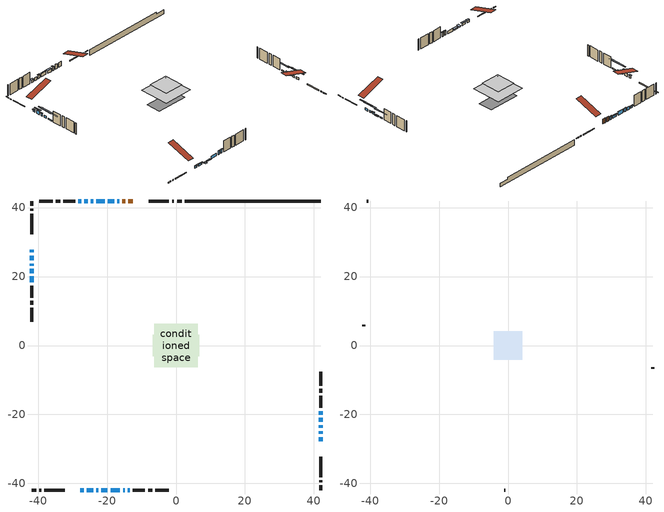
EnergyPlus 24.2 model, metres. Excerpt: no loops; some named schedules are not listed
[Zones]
conditioned space
 floor outside (Floor1 construction): -2.45,-2.45 -2.45,2.45 2.45,2.45 2.45,-2.45 z0.56
 floor outside (Floor2 construction): -1.01,-1.01 -1.01,1.01 1.01,1.01 1.01,-1.01 z0.56
 floor adiabatic (AdiabaticFloorConstruction): -6.3,-6.3 -6.3,6.3 6.3,6.3 6.3,-6.3 z3
 floor foundation (Slab1 construction): -6.76,-3.07 -6.76,3.07 6.76,3.07 6.76,-3.07 z-1.8
 wall outside (RimJoist1 construction): 1.64,41.89 0.32,41.89 / -41.89,-41.89 -40.57,-41.89 / -41.89,41.89 -41.89,40.57 / 41.89,-41.89 41.89,-40.57 z0.56:0.86
 wall outside (RimJoist2 construction): -0.61,41.89 -1.12,41.89 / -39.64,-41.89 -39.13,-41.89 / -41.89,39.64 -41.89,39.13 / 41.89,-39.64 41.89,-39.13 z0.56:0.86
 wall outside (RimJoist3 construction): -2.05,41.89 -7.97,41.89 / -38.2,-41.89 -32.28,-41.89 / -41.89,38.2 -41.89,32.28 / 41.89,-38.2 41.89,-32.28 z0.56:0.86
 wall outside (AdiabaticWallConstruction 1): -12.52,41.89 -13.85,41.89 / -14.77,41.89 -15.6,41.89 z0.56:2.59
 wall outside (AdiabaticWallConstruction): -16.52,41.89 -17.01,41.89 z0.56:2.16; -41.89,27.73 -41.89,26.99 z0.56:1.55; -41.89,26.06 -41.89,24.67 z0.56:1.94; 41.89,-27.73 41.89,-26.53 / -27.73,-41.89 -26.76,-41.89 / -25.83,-41.89 -24.05,-41.89 z0.56:1.45; 41.89,-25.6 41.89,-24.84 z0.56:1.32; -17.93,41.89 -19.74,41.89 / -41.89,23.75 -41.89,23.16 z0.56:1.76; -23.13,-41.89 -22.59,-41.89 z0.56:0.74; 41.89,-23.91 41.89,-23.09 z0.56:1.58; 41.89,-22.17 41.89,-20.97 z0.56:0.89; -21.66,-41.89 -19.88,-41.89 / -41.89,20.08 -41.89,18.3 z0.56:0.94; -41.89,22.23 -41.89,21.01 z0.56:1.4; 41.89,-20.05 41.89,-19.03 z0.56:1.07; -20.67,41.89 -23.06,41.89 / -23.98,41.89 -24.72,41.89 z0.56:2.06; -25.65,41.89 -26.56,41.89 / -18.96,-41.89 -16.29,-41.89 z0.56:1.78; -27.49,41.89 -28.3,41.89 z0.56:1.63; -15.36,-41.89 -14.85,-41.89 / -13.92,-41.89 -13.41,-41.89 z0.56:2.37
 wall outside (Wall1 construction): -29.23,41.89 -32.69,41.89 / -12.48,-41.89 -9.02,-41.89 / -41.89,17.38 -41.89,13.91 / 41.89,-18.1 41.89,-14.63 z0.56:5.44
 wall outside (Wall2 construction): -33.62,41.89 -34.8,41.89 / -8.09,-41.89 -6.91,-41.89 / -41.89,12.98 -41.89,11.81 / 41.89,-13.71 41.89,-12.53 z0.56:5.44
 wall outside (Wall3 construction): -35.73,41.89 -39.66,41.89 / -5.98,-41.89 -2.05,-41.89 / -41.89,10.88 -41.89,6.95 / 41.89,-11.6 41.89,-7.67 z0.56:5.44
 wall foundation (FoundationWall1 construction): 2.57,41.89,-1.8 2.57,41.89,0.56 37.96,41.89,0.56 37.96,41.89,-0.18 41.89,41.89,-0.18 41.89,41.89,-1.8
 window (WindowConstruction 17): -16.52,41.89 -17.01,41.89 z0.56:2.16
 window (WindowConstruction 7): -41.89,27.72 -41.89,26.99 z0.56:1.55
 window (WindowConstruction 8): -41.89,26.06 -41.89,24.67 z0.56:1.94
 window (WindowConstruction 9): 41.89,-27.72 41.89,-26.53 z0.56:1.45
 window (WindowConstruction 10): 41.89,-25.6 41.89,-24.84 z0.56:1.32
 window (WindowConstruction 11): -17.93,41.89 -19.74,41.89 z0.56:1.75
 window (WindowConstruction 12): -27.72,-41.89 -26.76,-41.89 z0.56:1.45
 window (WindowConstruction 13): -25.83,-41.89 -24.05,-41.89 z0.56:1.45
 window (WindowConstruction 14): -41.89,23.74 -41.89,23.16 z0.56:1.75
 window (WindowConstruction 18): -23.12,-41.89 -22.59,-41.89 z0.56:0.74
 window (WindowConstruction 15): 41.89,-23.91 41.89,-23.1 z0.56:1.57
 window (WindowConstruction 16): 41.89,-22.17 41.89,-20.97 z0.56:0.89
 window (WindowConstruction 19): -21.66,-41.89 -19.89,-41.89 z0.56:0.94
 window (WindowConstruction 20): -41.89,22.23 -41.89,21.01 z0.56:1.4
 window (WindowConstruction 21): -41.89,20.08 -41.89,18.3 z0.56:0.94
 window (WindowConstruction 22): 41.89,-20.04 41.89,-19.03 z0.56:1.07
 window (WindowConstruction): -20.67,41.89 -23.05,41.89 z0.56:2.06
 window (WindowConstruction 1): -23.98,41.89 -24.72,41.89 z0.56:2.06
 window (WindowConstruction 2): -25.65,41.89 -26.56,41.89 z0.56:1.78
 window (WindowConstruction 3): -27.49,41.89 -28.3,41.89 z0.56:1.63
 window (WindowConstruction 4): -18.96,-41.89 -16.29,-41.89 z0.56:1.78
 window (WindowConstruction 5): -15.36,-41.89 -14.85,-41.89 z0.56:2.36
 window (WindowConstruction 6): -13.92,-41.89 -13.41,-41.89 z0.56:2.36
 door (Door): -12.52,41.89 -13.84,41.89 z0.56:2.59
 door (Door 1): -14.77,41.89 -15.6,41.89 z0.56:2.59
 ceiling adiabatic (AdiabaticFloorConstruction): 6.3,-6.3 6.3,6.3 -6.3,6.3 -6.3,-6.3 z3
attic - vented
 floor to conditioned space (Floor3 construction Reversed): -4.12,-4.12 -4.12,4.12 4.12,4.12 4.12,-4.12 z5.44
 floor to conditioned space (Floor4 construction Reversed): -3.3,-3.3 -3.3,3.3 3.3,3.3 3.3,-3.3 z5.44
 wall outside (Wall4 construction): -40.59,41.89 -40.96,41.89 / -1.12,-41.89 -0.75,-41.89 / -41.89,6.02 -41.89,5.64 / 41.89,-6.74 41.89,-6.36 z0.56:5.44
 roof outside (Roof1 construction): -11.6,41.89,5.44 -11.6,31.64,8.85 -8.89,31.64,8.85 -8.89,41.89,5.44; -28.65,-41.89,5.44 -28.65,-31.64,8.85 -31.35,-31.64,8.85 -31.35,-41.89,5.44; -41.89,28.65,5.44 -31.64,28.65,8.85 -31.64,31.35,8.85 -41.89,31.35,5.44; 41.89,-28.65,5.44 31.64,-28.65,8.85 31.64,-31.35,8.85 41.89,-31.35,5.44
shading: -17.1,41.89 -16.43,41.89 -16.43,42.5 -17.1,42.5 z2.25; -41.89,26.81 -41.89,27.9 -42.39,27.9 -42.39,26.81 z1.73; -41.89,23.76 -41.89,26.97 -42.31,26.97 -42.31,23.76 z2.86; 41.89,-23.89 41.89,-30.36 42.31,-30.36 42.31,-23.89 z4.09; 41.89,-22.2 41.89,-28.24 42.31,-28.24 42.31,-22.2 z3.96; -19.92,41.89 -17.75,41.89 -17.75,42.5 -19.92,42.5 z1.93; -26.58,-41.89 -27.9,-41.89 -27.9,-42.5 -26.58,-42.5 z1.63; -23.87,-41.89 -26.01,-41.89 -26.01,-42.5 -23.87,-42.5 z1.63; -41.89,22.98 -41.89,23.92 -42.5,23.92 -42.5,22.98 z1.93; -22.41,-41.89 -23.3,-41.89 -23.3,-43.11 -22.41,-43.11 z0.92; 41.89,-22.92 41.89,-24.09 42.5,-24.09 42.5,-22.92 z1.75; 41.89,-20.79 41.89,-22.35 42.5,-22.35 42.5,-20.79 z1.07; -19.79,-41.89 -21.75,-41.89 -21.75,-42.5 -19.79,-42.5 z1.03; -41.89,18.27 -41.89,24.97 -42.31,24.97 -42.31,18.27 z4.14; -41.89,14.95 -41.89,23.43 -42.31,23.43 -42.31,14.95 z4.29; 41.89,-16.41 41.89,-22.67 42.31,-22.67 42.31,-16.41 z3.69; -23.15,41.89 -20.58,41.89 -20.58,42.19 -23.15,42.19 z2.15; -24.81,41.89 -23.89,41.89 -23.89,42.31 -24.81,42.31 z2.15; -28.39,41.89 -27.4,41.89 -27.4,42.5 -28.39,42.5 z1.72; -14.76,-41.89 -15.45,-41.89 -15.45,-42.31 -14.76,-42.31 z2.46; -13.32,-41.89 -14.01,-41.89 -14.01,-42.31 -13.32,-42.31 z2.46
[Building]
Building 1: Terrain=Suburbs
[Site:Location]
Calgary Intl AP_AB: Latitude {deg}=51.11; Longitude {deg}=-114.02; Time Zone {hr}=-7; Elevation {m}=1084; Keep Site Location Information=Yes
[Site:GroundTemperature:Shallow]
0.326196, -1.55603, -1.70677, -0.813554, 2.7722, 6.34125, 9.43543, 11.3955, 11.562, 9.96783, 6.95256, 3.49299
[Site:WaterMainsTemperature]
Calculation Method=Schedule; Temperature Schedule=mains temperature schedule
[Material] Roughness=Rough; Thermal Absorptance=0.9
Name | Thickness {m} | Conductivity {W/m-K} | Density {kg/m3} | Specific Heat {J/kg-K} | Solar Absorptance | Visible Absorptance
asphalt or fiberglass shingles | 0.00635 | 0.162714 | 1121.4 | 1465.45 | 0.4 | 0.4
ceiling loosefill ins | 0.254 | 0.0480833 | 16.02 | 1046.75 | 0.7 | 0.7
ceiling loosefill ins 1 | 0.169333 | 0.0480833 | 16.02 | 1046.75 | 0.7 | 0.7
ceiling stud and cavity | 0.1397 | 0.161582 | 65.682 | 1177.47 | 0.7 | 0.7
ceiling stud and cavity 1 | 0.1397 | 0.140918 | 65.682 | 1177.47 | 0.7 | 0.7
concrete 4.0 in. | 0.1016 | 1.803125 | 2242.8 | 837.4 | 0.7 | 0.7
concrete 8.0 in. | 0.2032 | 1.803125 | 2242.8 | 837.4 | 0.7 | 0.7
door material | 0.04445 | 0.053851 | 512.64 | 1214.23 | 0.7 | 0.7
exterior vertical ins | 0.0477883 | 0.029427 | 32.04 | 1214.23 | 0.7 | 0.7
floor covering | 0.0127 | 0.0433444 | 54.468 | 1339.84 | 0.6 | 0.6
floor rigid ins | 0.103632 | 0.029427 | 32.04 | 1214.23 | 0.7 | 0.7
floor rigid ins 1; wall rigid ins 1 | 0.512978 | 0.029427 | 32.04 | 1214.23 | 0.7 | 0.7
floor stud and cavity | 0.1397 | 0.14824 | 92.3553 | 1139.71 | 0.7 | 0.7
floor stud and cavity 1 | 0.1397 | 0.160864 | 92.3553 | 1139.71 | 0.7 | 0.7
floor stud and cavity 2 | 0.1397 | 1.75129 | 37.0049 | 1207.88 | 0.7 | 0.7
furniture material conditioned space 1 | 0.1524 | 0.115458 | 640.8 | 1214.23 | 0.6 | 0.6
gypsum board | 0.0127 | 0.160291 | 801 | 837.4 | 0.6 | 0.6
gypsum board 1 | 0.0127 | 0.160291 | 801 | 837.4 | 0.7 | 0.7
osb sheathing 0.5 in. | 0.0127 | 0.115458 | 512.64 | 1214.23 | 0.7 | 0.7
osb sheathing 0.75 in. | 0.01905 | 0.115458 | 512.64 | 1214.23 | 0.7 | 0.7
osb sheathing 2.0 in. | 0.0508 | 0.115458 | 512.64 | 1214.23 | 0.7 | 0.7
rim joist rigid ins; wall rigid ins | 0.051816 | 0.029427 | 32.04 | 1214.23 | 0.7 | 0.7
rim joist stud and cavity | 0.0508 | 0.0477981 | 125.044 | 1163.47 | 0.6 | 0.6
rim joist stud and cavity 1 | 0.0508 | 0.0575183 | 125.044 | 1163.47 | 0.6 | 0.6
rim joist stud and cavity 2 | 0.0508 | 0.0468664 | 125.044 | 1163.47 | 0.6 | 0.6
wall stud and cavity | 0.1397 | 0.206614 | 139.0536 | 1170.24 | 0.7 | 0.7
wall stud and cavity 1 | 0.1397 | 0.374252 | 139.0536 | 1170.24 | 0.7 | 0.7
wall stud and cavity 2 | 0.1397 | 0.199848 | 139.0536 | 1170.24 | 0.7 | 0.7
wall stud and cavity 3 | 0.0889 | 6.1454 | 50.32683 | 1063.81 | 0.6 | 0.6
wall stud and cavity 4 | 0.0889 | 0.380278 | 52.3479 | 1209.89 | 0.7 | 0.7
wall stud and cavity 5 | 0.0889 | 0.391764 | 83.0341 | 1211.67 | 0.7 | 0.7
wood siding | 0.0254 | 0.102417 | 544.68 | 1172.36 | 0.4 | 0.4
wood siding 1 | 0.00254 | 0.102417 | 544.68 | 1172.36 | 0.4 | 0.4
wood siding 2; wood siding 3; wood siding 4 | 0.0254 | 0.102417 | 544.68 | 1172.36 | 0.7 | 0.7
[WindowMaterial:SimpleGlazingSystem]
Name | U-Factor {W/m2-K} | Solar Heat Gain Coefficient
WindowMaterial | 1.29402 | 0.5
WindowMaterial 1 | 1.32979 | 0.49
WindowMaterial 10 | 1.552933 | 0.39
WindowMaterial 11 | 1.35023 | 0.48
WindowMaterial 12 | 1.45527 | 0.44
WindowMaterial 13 | 1.49445 | 0.42
WindowMaterial 14 | 1.54953 | 0.4
WindowMaterial 15 | 2.48185 | 0.27
WindowMaterial 16 | 1.53987 | 0.41
WindowMaterial 17 | 1.831155 | 0.51
WindowMaterial 18 | 2.64481 | 0.36
WindowMaterial 19 | 5.50369 | 0.61
WindowMaterial 2 | 1.46265 | 0.43
WindowMaterial 20 | 2.77768 | 0.53
WindowMaterial 21 | 5.4435 | 0.61
WindowMaterial 3 | 1.481958 | 0.42
WindowMaterial 4 | 1.22077 | 0.53
WindowMaterial 5 | 1.558611 | 0.4
WindowMaterial 6 | 1.39225 | 0.47
WindowMaterial 7 | 1.365559 | 0.48
WindowMaterial 8 | 1.26108 | 0.52
WindowMaterial 9 | 1.44846 | 0.44
[Construction]
AdiabaticFloorConstruction: floor stud and cavity 2, floor rigid ins 1, osb sheathing 0.75 in., floor covering
AdiabaticWallConstruction: wood siding 3, wall rigid ins 1, wall stud and cavity 4, gypsum board
AdiabaticWallConstruction 1: wood siding 4, wall rigid ins 1, wall stud and cavity 4, gypsum board
Door; Door 1: door material
Floor1 construction: floor stud and cavity, floor rigid ins, osb sheathing 0.75 in., floor covering
Floor2 construction: floor stud and cavity 1, floor rigid ins, osb sheathing 0.75 in., floor covering
Floor3 construction Reversed: gypsum board, ceiling stud and cavity, ceiling loosefill ins
Floor4 construction Reversed: gypsum board, ceiling stud and cavity 1, ceiling loosefill ins 1
FoundationWall1 construction: concrete 8.0 in., gypsum board 1
furniture construction conditioned space 1: furniture material conditioned space 1
PartitionWallConstruction: gypsum board, wall stud and cavity 5, gypsum board
RimJoist1 construction: wood siding 2, rim joist rigid ins, osb sheathing 2.0 in., rim joist stud and cavity
RimJoist2 construction: wood siding 2, rim joist rigid ins, osb sheathing 2.0 in., rim joist stud and cavity 1
RimJoist3 construction: wood siding 2, rim joist rigid ins, osb sheathing 2.0 in., rim joist stud and cavity 2
Roof1 construction: asphalt or fiberglass shingles
Slab1 construction: concrete 4.0 in.
Wall1 construction: wood siding, wall rigid ins, osb sheathing 0.5 in., wall stud and cavity, gypsum board
Wall2 construction: wood siding, wall rigid ins, osb sheathing 0.5 in., wall stud and cavity 1, gypsum board
Wall3 construction: wood siding, wall rigid ins, osb sheathing 0.5 in., wall stud and cavity 2, gypsum board
Wall4 construction: wood siding 1, wall stud and cavity 3
WindowConstruction: WindowMaterial
WindowConstruction 1: WindowMaterial 1
WindowConstruction 10: WindowMaterial 10
WindowConstruction 11: WindowMaterial 11
WindowConstruction 12: WindowMaterial 12
WindowConstruction 13: WindowMaterial 13
WindowConstruction 14: WindowMaterial 14
WindowConstruction 15: WindowMaterial 15
WindowConstruction 16: WindowMaterial 16
WindowConstruction 17: WindowMaterial 17
WindowConstruction 18: WindowMaterial 18
WindowConstruction 19; WindowConstruction 21: WindowMaterial 19
WindowConstruction 2: WindowMaterial 2
WindowConstruction 20: WindowMaterial 20
WindowConstruction 22: WindowMaterial 21
WindowConstruction 3: WindowMaterial 3
WindowConstruction 4: WindowMaterial 4
WindowConstruction 5: WindowMaterial 5
WindowConstruction 6: WindowMaterial 6
WindowConstruction 7: WindowMaterial 7
WindowConstruction 8: WindowMaterial 8
WindowConstruction 9: WindowMaterial 9
[Zone] Multiplier=1; Part of Total Floor Area=Yes
Name | Volume {m3}
attic - vented | 61.9192
conditioned space | 629.4
[Space]
Name | Zone | Volume {m3}
attic - vented 1 | attic - vented | 61.9192
conditioned space 1 | conditioned space | 629.4
[ZoneInfiltration:EffectiveLeakageArea]
infil attic - vented 1: Zone or Space=attic - vented 1; Schedule=Always On Discrete; Effective Air Leakage Area {cm2}=3817.37; Stack Coefficient=0.000576715; Wind Coefficient=1.62256e-05
[ZoneMixing]
whole house fan mix: Zone or Space=attic - vented; Schedule=Always On Continuous; Design Flow Rate Calculation Method=Flow/Zone; Design Flow Rate {m3/s}=0; Source Zone or Space=conditioned space
[SurfaceProperty:ExposedFoundationPerimeter]
Slab1: Exposed Perimeter Calculation Method=TotalExposedPerimeter; Total Exposed Perimeter {m}=39.32
[InternalMass] Zone or ZoneList=conditioned space; Space or SpaceList=conditioned space 1
Name | Construction | Surface Area {m2}
furniture mass conditioned space 1 | furniture construction conditioned space 1 | 108.044
partition wall mass | PartitionWallConstruction | 270.11
[Lights]
interior lighting: Zone or ZoneList or Space or SpaceList=conditioned space 1; Schedule=interior lighting schedule; Design Level Calculation Method=LightingLevel; Lighting Level {W}=343.2; Return Air Fraction=0; Fraction Radiant=0.6; Fraction Visible=0.2; Fraction Replaceable=1
[People]
occupants: Zone or ZoneList or Space or SpaceList=conditioned space 1; Number of People Schedule=occupants schedule; Number of People Calculation Method=People; Number of People=3; Fraction Radiant=0.314171; Sensible Heat Fraction=0.56303; Activity Level Schedule=occupants activity schedule; Carbon Dioxide Generation Rate {m3/s-W}=0; Enable ASHRAE 55 Comfort Warnings=No; Mean Radiant Temperature Calculation Type=EnclosureAveraged
[ElectricEquipment] Zone or ZoneList or Space or SpaceList=conditioned space 1; Design Level Calculation Method=EquipmentLevel
Name | Schedule | Design Level {W} | Fraction Latent | Fraction Radiant | Fraction Lost
clothes dryer | clothes dryer schedule | 140.772 | 0.015 | 0.081 | 0.85
clothes washer | clothes washer schedule | 32.1985 | 0.03 | 0.162 | 0.7
cooking range | cooking range schedule | 215.147 | 0.08 | 0.432 | 0.2
dishwasher | dishwasher schedule | 66.8632 | 0.3 | 0.18 | 0.4
fridge | fridge schedule | 72.9452 | 0 | 0.6 | 0
mech vent bath fan 0 | mech vent bath fan 0 schedule | 50.2 | 0 | 0 | 1
mech vent bath fan 1 | mech vent bath fan 1 schedule | 50.2 | 0 | 0 | 1
mech vent house fan | mech vent house fan schedule | 0 | 0 | 0 | 1
mech vent house fan cfis | mech vent house fan cfis schedule | 0 | 0 | 0 | 0
mech vent range fan 0 | mech vent range fan 0 schedule | 57 | 0 | 0 | 1
misc plug loads | misc plug loads schedule | 494.7 | 0.045 | 0.513 | 0.1
whole house fan | Always On Discrete | 0 | 0 | 0 | 1
[OtherEquipment] Zone or ZoneList or Space or SpaceList=conditioned space 1; Design Level Calculation Method=EquipmentLevel
Name | Fuel Type | Schedule | Design Level {W} | Fraction Latent | Fraction Radiant | Fraction Lost
clothes dryer 1 | Electricity | clothes dryer schedule | 0 | 0.015 | 0.081 | 0.85
cooking range 1 | Electricity | cooking range schedule | 0 | 0.08 | 0.432 | 0.2
general water use latent | None | general water use schedule | 62.594 | 1 | 0 | 0
general water use sensible | None | general water use schedule | -61.6891 | 0 | 0.6 | 0
mech vent house fan latent load | None | Always On Discrete | 0 | 1 | 0 | 0
mech vent house fan sensible load | None | Always On Discrete | 0 | 0 | 0 | 0
water heater energy adjustment1 | NaturalGas | Always On Discrete | 0.01 | 0 | 0 | 1
[ZoneInfiltration:DesignFlowRate] Zone or ZoneList or Space or SpaceList=conditioned space 1; Schedule=Always On Discrete; Design Flow Rate Calculation Method=Flow/Zone; Design Flow Rate {m3/s}=0
infil flow; natural vent flow; whole house fan flow
[Foundation:Kiva]
Foundation Kiva 1: Initial Indoor Air Temperature {C}=18; Wall Height Above Grade {m}=0.560009; Wall Depth Below Slab {m}=0.2032; Custom Block Material Name 1=exterior vertical ins; Custom Block Depth 1 {m}=2.36001; Custom Block X Position 1 {m}=0.2159; Custom Block Z Position 1 {m}=0
[Foundation:Kiva:Settings]
Soil Conductivity {W/m-K}=0.849921; Soil Density {kg/m3}=1842.3; Soil Specific Heat {J/kg-K}=418.7; Ground Solar Absorptivity=0.9; Ground Thermal Absorptivity=0.9; Ground Surface Roughness {m}=0.03; Far-Field Width {m}=40; Deep-Ground Boundary Condition=ZeroFlux; Deep-Ground Depth {m}=40; Minimum Cell Dimension {m}=0.2; Maximum Cell Growth Coefficient=3; Simulation Timestep=Timestep
[Exterior:Lights]
exterior lighting: Schedule=exterior lighting schedule; Design Level {W}=75.6
[Schedule:Constant]
Name | Hourly Value
Always On Continuous; mech vent house fan schedule; mech vent house fan cfis schedule; Always On Discrete | 1
occupants activity schedule | 117.228
fridge schedule | 0
[Schedule:Week:Daily]
interior lighting schedule Week Rule - Jan1-Jan27: interior lighting schedule day, interior lighting schedule day, interior lighting schedule day, interior lighting schedule day, interior lighting schedule day, interior lighting schedule day, interior lighting schedule day, interior lighting schedule default day, interior lighting schedule default day, interior lighting schedule default day, interior lighting schedule default day, interior lighting schedule default day
interior lighting schedule Week Rule - Jan28-Feb3: interior lighting schedule day, interior lighting schedule day, interior lighting schedule day, interior lighting schedule day, interior lighting schedule day 1, interior lighting schedule day 1, interior lighting schedule day 1, interior lighting schedule default day, interior lighting schedule default day, interior lighting schedule default day, interior lighting schedule default day, interior lighting schedule default day
interior lighting schedule Week Rule - Feb4-Feb24: interior lighting schedule day 1, interior lighting schedule day 1, interior lighting schedule day 1, interior lighting schedule day 1, interior lighting schedule day 1, interior lighting schedule day 1, interior lighting schedule day 1, interior lighting schedule default day, interior lighting schedule default day, interior lighting schedule default day, interior lighting schedule default day, interior lighting schedule default day
interior lighting schedule Week Rule - Feb25-Mar3: interior lighting schedule day 1, interior lighting schedule day 1, interior lighting schedule day 1, interior lighting schedule day 1, interior lighting schedule day 2, interior lighting schedule day 2, interior lighting schedule day 2, interior lighting schedule default day, interior lighting schedule default day, interior lighting schedule default day, interior lighting schedule default day, interior lighting schedule default day
interior lighting schedule Week Rule - Mar4-Mar31: interior lighting schedule day 2, interior lighting schedule day 2, interior lighting schedule day 2, interior lighting schedule day 2, interior lighting schedule day 2, interior lighting schedule day 2, interior lighting schedule day 2, interior lighting schedule default day, interior lighting schedule default day, interior lighting schedule default day, interior lighting schedule default day, interior lighting schedule default day
interior lighting schedule Week Rule - Apr1-Apr28: interior lighting schedule day 3, interior lighting schedule day 3, interior lighting schedule day 3, interior lighting schedule day 3, interior lighting schedule day 3, interior lighting schedule day 3, interior lighting schedule day 3, interior lighting schedule default day, interior lighting schedule default day, interior lighting schedule default day, interior lighting schedule default day, interior lighting schedule default day
interior lighting schedule Week Rule - Apr29-May5: interior lighting schedule day 3, interior lighting schedule day 3, interior lighting schedule day 4, interior lighting schedule day 4, interior lighting schedule day 4, interior lighting schedule day 4, interior lighting schedule day 4, interior lighting schedule default day, interior lighting schedule default day, interior lighting schedule default day, interior lighting schedule default day, interior lighting schedule default day
interior lighting schedule Week Rule - May6-May26: interior lighting schedule day 4, interior lighting schedule day 4, interior lighting schedule day 4, interior lighting schedule day 4, interior lighting schedule day 4, interior lighting schedule day 4, interior lighting schedule day 4, interior lighting schedule default day, interior lighting schedule default day, interior lighting schedule default day, interior lighting schedule default day, interior lighting schedule default day
interior lighting schedule Week Rule - May27-Jun2: interior lighting schedule day 4, interior lighting schedule day 4, interior lighting schedule day 4, interior lighting schedule day 4, interior lighting schedule day 4, interior lighting schedule day 5, interior lighting schedule day 5, interior lighting schedule default day, interior lighting schedule default day, interior lighting schedule default day, interior lighting schedule default day, interior lighting schedule default day
interior lighting schedule Week Rule - Jun3-Jun30: interior lighting schedule day 5, interior lighting schedule day 5, interior lighting schedule day 5, interior lighting schedule day 5, interior lighting schedule day 5, interior lighting schedule day 5, interior lighting schedule day 5, interior lighting schedule default day, interior lighting schedule default day, interior lighting schedule default day, interior lighting schedule default day, interior lighting schedule default day
interior lighting schedule Week Rule - Jul1-Jul28: interior lighting schedule day 6, interior lighting schedule day 6, interior lighting schedule day 6, interior lighting schedule day 6, interior lighting schedule day 6, interior lighting schedule day 6, interior lighting schedule day 6, interior lighting schedule default day, interior lighting schedule default day, interior lighting schedule default day, interior lighting schedule default day, interior lighting schedule default day
interior lighting schedule Week Rule - Jul29-Aug4: interior lighting schedule day 6, interior lighting schedule day 6, interior lighting schedule day 6, interior lighting schedule day 7, interior lighting schedule day 7, interior lighting schedule day 7, interior lighting schedule day 7, interior lighting schedule default day, interior lighting schedule default day, interior lighting schedule default day, interior lighting schedule default day, interior lighting schedule default day
interior lighting schedule Week Rule - Aug5-Aug25: interior lighting schedule day 7, interior lighting schedule day 7, interior lighting schedule day 7, interior lighting schedule day 7, interior lighting schedule day 7, interior lighting schedule day 7, interior lighting schedule day 7, interior lighting schedule default day, interior lighting schedule default day, interior lighting schedule default day, interior lighting schedule default day, interior lighting schedule default day
interior lighting schedule Week Rule - Aug26-Sep1: interior lighting schedule day 7, interior lighting schedule day 7, interior lighting schedule day 7, interior lighting schedule day 7, interior lighting schedule day 7, interior lighting schedule day 7, interior lighting schedule day 8, interior lighting schedule default day, interior lighting schedule default day, interior lighting schedule default day, interior lighting schedule default day, interior lighting schedule default day
interior lighting schedule Week Rule - Sep2-Sep29: interior lighting schedule day 8, interior lighting schedule day 8, interior lighting schedule day 8, interior lighting schedule day 8, interior lighting schedule day 8, interior lighting schedule day 8, interior lighting schedule day 8, interior lighting schedule default day, interior lighting schedule default day, interior lighting schedule default day, interior lighting schedule default day, interior lighting schedule default day
interior lighting schedule Week Rule - Sep30-Oct6: interior lighting schedule day 8, interior lighting schedule day 9, interior lighting schedule day 9, interior lighting schedule day 9, interior lighting schedule day 9, interior lighting schedule day 9, interior lighting schedule day 9, interior lighting schedule default day, interior lighting schedule default day, interior lighting schedule default day, interior lighting schedule default day, interior lighting schedule default day
interior lighting schedule Week Rule - Oct7-Oct27: interior lighting schedule day 9, interior lighting schedule day 9, interior lighting schedule day 9, interior lighting schedule day 9, interior lighting schedule day 9, interior lighting schedule day 9, interior lighting schedule day 9, interior lighting schedule default day, interior lighting schedule default day, interior lighting schedule default day, interior lighting schedule default day, interior lighting schedule default day
interior lighting schedule Week Rule - Oct28-Nov3: interior lighting schedule day 9, interior lighting schedule day 9, interior lighting schedule day 9, interior lighting schedule day 9, interior lighting schedule day 10, interior lighting schedule day 10, interior lighting schedule day 10, interior lighting schedule default day, interior lighting schedule default day, interior lighting schedule default day, interior lighting schedule default day, interior lighting schedule default day
interior lighting schedule Week Rule - Nov4-Nov24: interior lighting schedule day 10, interior lighting schedule day 10, interior lighting schedule day 10, interior lighting schedule day 10, interior lighting schedule day 10, interior lighting schedule day 10, interior lighting schedule day 10, interior lighting schedule default day, interior lighting schedule default day, interior lighting schedule default day, interior lighting schedule default day, interior lighting schedule default day
interior lighting schedule Week Rule - Nov25-Dec1: interior lighting schedule day 10, interior lighting schedule day 10, interior lighting schedule day 10, interior lighting schedule day 10, interior lighting schedule day 10, interior lighting schedule day 10, interior lighting schedule day 11, interior lighting schedule default day, interior lighting schedule default day, interior lighting schedule default day, interior lighting schedule default day, interior lighting schedule default day
interior lighting schedule Week Rule - Dec2-Dec31: interior lighting schedule day 11, interior lighting schedule day 11, interior lighting schedule day 11, interior lighting schedule day 11, interior lighting schedule day 11, interior lighting schedule day 11, interior lighting schedule day 11, interior lighting schedule default day, interior lighting schedule default day, interior lighting schedule default day, interior lighting schedule default day, interior lighting schedule default day
occupants schedule Week Rule - Jan1-Dec31: occupants schedule day, occupants schedule day, occupants schedule day, occupants schedule day, occupants schedule day, occupants schedule day, occupants schedule day, occupants schedule default day, occupants schedule default day, occupants schedule default day, occupants schedule default day, occupants schedule default day
clothes dryer schedule Week Rule - Jan1-Dec31: clothes dryer schedule day, clothes dryer schedule day, clothes dryer schedule day, clothes dryer schedule day, clothes dryer schedule day, clothes dryer schedule day, clothes dryer schedule day, clothes dryer schedule default day, clothes dryer schedule default day, clothes dryer schedule default day, clothes dryer schedule default day, clothes dryer schedule default day
clothes washer schedule Week Rule - Jan1-Dec31: clothes washer schedule day, clothes washer schedule day, clothes washer schedule day, clothes washer schedule day, clothes washer schedule day, clothes washer schedule day, clothes washer schedule day, clothes washer schedule default day, clothes washer schedule default day, clothes washer schedule default day, clothes washer schedule default day, clothes washer schedule default day
cooking range schedule Week Rule - Jan1-Dec31: cooking range schedule day, cooking range schedule day, cooking range schedule day, cooking range schedule day, cooking range schedule day, cooking range schedule day, cooking range schedule day, cooking range schedule default day, cooking range schedule default day, cooking range schedule default day, cooking range schedule default day, cooking range schedule default day
dishwasher schedule Week Rule - Jan1-Dec31: dishwasher schedule day, dishwasher schedule day, dishwasher schedule day, dishwasher schedule day, dishwasher schedule day, dishwasher schedule day, dishwasher schedule day, dishwasher schedule default day, dishwasher schedule default day, dishwasher schedule default day, dishwasher schedule default day, dishwasher schedule default day
mech vent bath fan 0 schedule Week Rule - Jan1-Dec31: mech vent bath fan 0 schedule day, mech vent bath fan 0 schedule day, mech vent bath fan 0 schedule day, mech vent bath fan 0 schedule day, mech vent bath fan 0 schedule day, mech vent bath fan 0 schedule day, mech vent bath fan 0 schedule day, mech vent bath fan 0 schedule default day, mech vent bath fan 0 schedule default day, mech vent bath fan 0 schedule default day, mech vent bath fan 0 schedule default day, mech vent bath fan 0 schedule default day
mech vent bath fan 1 schedule Week Rule - Jan1-Dec31: mech vent bath fan 1 schedule day, mech vent bath fan 1 schedule day, mech vent bath fan 1 schedule day, mech vent bath fan 1 schedule day, mech vent bath fan 1 schedule day, mech vent bath fan 1 schedule day, mech vent bath fan 1 schedule day, mech vent bath fan 1 schedule default day, mech vent bath fan 1 schedule default day, mech vent bath fan 1 schedule default day, mech vent bath fan 1 schedule default day, mech vent bath fan 1 schedule default day
mech vent range fan 0 schedule Week Rule - Jan1-Dec31: mech vent range fan 0 schedule day, mech vent range fan 0 schedule day, mech vent range fan 0 schedule day, mech vent range fan 0 schedule day, mech vent range fan 0 schedule day, mech vent range fan 0 schedule day, mech vent range fan 0 schedule day, mech vent range fan 0 schedule default day, mech vent range fan 0 schedule default day, mech vent range fan 0 schedule default day, mech vent range fan 0 schedule default day, mech vent range fan 0 schedule default day
misc plug loads schedule Week Rule - Jan1-Dec31: misc plug loads schedule day, misc plug loads schedule day, misc plug loads schedule day, misc plug loads schedule day, misc plug loads schedule day, misc plug loads schedule day, misc plug loads schedule day, misc plug loads schedule default day, misc plug loads schedule default day, misc plug loads schedule default day, misc plug loads schedule default day, misc plug loads schedule default day
general water use schedule Week Rule - Jan1-Dec31: general water use schedule day, general water use schedule day, general water use schedule day, general water use schedule day, general water use schedule day, general water use schedule day, general water use schedule day, general water use schedule default day, general water use schedule default day, general water use schedule default day, general water use schedule default day, general water use schedule default day
exterior lighting schedule Week Rule - Jan1-Jan27: exterior lighting schedule day, exterior lighting schedule day, exterior lighting schedule day, exterior lighting schedule day, exterior lighting schedule day, exterior lighting schedule day, exterior lighting schedule day, exterior lighting schedule default day, exterior lighting schedule default day, exterior lighting schedule default day, exterior lighting schedule default day, exterior lighting schedule default day
[Schedule:Year]
interior lighting schedule: interior lighting schedule Week Rule - Jan1-Jan27, 1, 1, 1, 27, interior lighting schedule Week Rule - Jan28-Feb3, 1, 28, 2, 3, interior lighting schedule Week Rule - Feb4-Feb24, 2, 4, 2, 24, interior lighting schedule Week Rule - Feb25-Mar3, 2, 25, 3, 3, interior lighting schedule Week Rule - Mar4-Mar31, 3, 4, 3, 31, interior lighting schedule Week Rule - Apr1-Apr28, 4, 1, 4, 28, interior lighting schedule Week Rule - Apr29-May5, 4, 29, 5, 5, interior lighting schedule Week Rule - May6-May26, 5, 6, 5, 26, interior lighting schedule Week Rule - May27-Jun2, 5, 27, 6, 2, interior lighting schedule Week Rule - Jun3-Jun30, 6, 3, 6, 30, interior lighting schedule Week Rule - Jul1-Jul28, 7, 1, 7, 28, interior lighting schedule Week Rule - Jul29-Aug4, 7, 29, 8, 4, interior lighting schedule Week Rule - Aug5-Aug25, 8, 5, 8, 25, interior lighting schedule Week Rule - Aug26-Sep1, 8, 26, 9, 1, interior lighting schedule Week Rule - Sep2-Sep29, 9, 2, 9, 29, interior lighting schedule Week Rule - Sep30-Oct6, 9, 30, 10, 6, interior lighting schedule Week Rule - Oct7-Oct27, 10, 7, 10, 27, interior lighting schedule Week Rule - Oct28-Nov3, 10, 28, 11, 3, interior lighting schedule Week Rule - Nov4-Nov24, 11, 4, 11, 24, interior lighting schedule Week Rule - Nov25-Dec1, 11, 25, 12, 1, interior lighting schedule Week Rule - Dec2-Dec31, 12, 2, 12, 31
occupants schedule: occupants schedule Week Rule - Jan1-Dec31, 1, 1, 12, 31
clothes dryer schedule: clothes dryer schedule Week Rule - Jan1-Dec31, 1, 1, 12, 31
clothes washer schedule: clothes washer schedule Week Rule - Jan1-Dec31, 1, 1, 12, 31
cooking range schedule: cooking range schedule Week Rule - Jan1-Dec31, 1, 1, 12, 31
dishwasher schedule: dishwasher schedule Week Rule - Jan1-Dec31, 1, 1, 12, 31
mech vent bath fan 0 schedule: mech vent bath fan 0 schedule Week Rule - Jan1-Dec31, 1, 1, 12, 31
mech vent bath fan 1 schedule: mech vent bath fan 1 schedule Week Rule - Jan1-Dec31, 1, 1, 12, 31
mech vent range fan 0 schedule: mech vent range fan 0 schedule Week Rule - Jan1-Dec31, 1, 1, 12, 31
misc plug loads schedule: misc plug loads schedule Week Rule - Jan1-Dec31, 1, 1, 12, 31
general water use schedule: general water use schedule Week Rule - Jan1-Dec31, 1, 1, 12, 31
exterior lighting schedule: exterior lighting schedule Week Rule - Jan1-Jan27, 1, 1, 1, 27, exterior lighting schedule Week Rule - Jan28-Feb3, 1, 28, 2, 3, exterior lighting schedule Week Rule - Feb4-Feb24, 2, 4, 2, 24, exterior lighting schedule Week Rule - Feb25-Mar3, 2, 25, 3, 3, exterior lighting schedule Week Rule - Mar4-Mar31, 3, 4, 3, 31, exterior lighting schedule Week Rule - Apr1-Apr28, 4, 1, 4, 28, exterior lighting schedule Week Rule - Apr29-May5, 4, 29, 5, 5, exterior lighting schedule Week Rule - May6-May26, 5, 6, 5, 26, exterior lighting schedule Week Rule - May27-Jun2, 5, 27, 6, 2, exterior lighting schedule Week Rule - Jun3-Jun30, 6, 3, 6, 30, exterior lighting schedule Week Rule - Jul1-Jul28, 7, 1, 7, 28, exterior lighting schedule Week Rule - Jul29-Aug4, 7, 29, 8, 4, exterior lighting schedule Week Rule - Aug5-Aug25, 8, 5, 8, 25, exterior lighting schedule Week Rule - Aug26-Sep1, 8, 26, 9, 1, exterior lighting schedule Week Rule - Sep2-Sep29, 9, 2, 9, 29, exterior lighting schedule Week Rule - Sep30-Oct6, 9, 30, 10, 6, exterior lighting schedule Week Rule - Oct7-Oct27, 10, 7, 10, 27, exterior lighting schedule Week Rule - Oct28-Nov3, 10, 28, 11, 3, exterior lighting schedule Week Rule - Nov4-Nov24, 11, 4, 11, 24, exterior lighting schedule Week Rule - Nov25-Dec1, 11, 25, 12, 1, exterior lighting schedule Week Rule - Dec2-Dec31, 12, 2, 12, 31
[Schedule:Compact]
mains temperature schedule: Through: 01/01, For: AllDays, Until: 24:00, 5.30611, Through: 01/02, For: AllDays, Until: 24:00, 5.24556, Through: 01/03, For: AllDays, Until: 24:00, 5.18611, Through: 01/04, For: AllDays, Until: 24:00, 5.12778, Through: 01/05, For: AllDays, Until: 24:00, 5.07, Through: 01/06, For: AllDays, Until: 24:00, 5.01278, Through: 01/07, For: AllDays, Until: 24:00, 4.95722, Through: 01/08, For: AllDays, Until: 24:00, 4.90222, Through: 01/09, For: AllDays, Until: 24:00, 4.84778, Through: 01/10, For: AllDays, Until: 24:00, 4.795, Through: 01/11, For: AllDays, Until: 24:00, 4.74278, Through: 01/12, For: AllDays, Until: 24:00, 4.69167, Through: 01/13, For: AllDays, Until: 24:00, 4.64111, Through: 01/14, For: AllDays, Until: 24:00, 4.59222, Through: 01/15, For: AllDays, Until: 24:00, 4.54389, Through: 01/16, For: AllDays, Until: 24:00, 4.49722, Through: 01/17, For: AllDays, Until: 24:00, 4.45111, Through: 01/18, For: AllDays, Until: 24:00, 4.40611, Through: 01/19, For: AllDays, Until: 24:00, 4.36222, Through: 01/20, For: AllDays, Until: 24:00, 4.32, Through: 01/21, For: AllDays, Until: 24:00, 4.27833, Through: 01/22, For: AllDays, Until: 24:00, 4.23778, Through: 01/23, For: AllDays, Until: 24:00, 4.19833, Through: 01/24, For: AllDays, Until: 24:00, 4.16056, Through: 01/25, For: AllDays, Until: 24:00, 4.12333, Through: 01/26, For: AllDays, Until: 24:00, 4.08778, Through: 01/27, For: AllDays, Until: 24:00, 4.05278, Through: 01/28, For: AllDays, Until: 24:00, 4.01944, Through: 01/29, For: AllDays, Until: 24:00, 3.98722, Through: 01/30, For: AllDays, Until: 24:00, 3.95611, Through: 01/31, For: AllDays, Until: 24:00, 3.92667, Through: 02/01, For: AllDays, Until: 24:00, 3.89778, Through: 02/02, For: AllDays, Until: 24:00, 3.87056, Through: 02/03, For: AllDays, Until: 24:00, 3.84444, Through: 02/04, For: AllDays, Until: 24:00, 3.82, Through: 02/05, For: AllDays, Until: 24:00, 3.79611, Through: 02/06, For: AllDays, Until: 24:00, 3.77389, Through: 02/07, For: AllDays, Until: 24:00, 3.75333, Through: 02/08, For: AllDays, Until: 24:00, 3.73333, Through: 02/09, For: AllDays, Until: 24:00, 3.715, Through: 02/10, For: AllDays, Until: 24:00, 3.69778, Through: 02/11, For: AllDays, Until: 24:00, 3.68222, Through: 02/12, For: AllDays, Until: 24:00, 3.66778, Through: 02/13, For: AllDays, Until: 24:00, 3.65444, Through: 02/14, For: AllDays, Until: 24:00, 3.64278, Through: 02/15, For: AllDays, Until: 24:00, 3.63222, Through: 02/16, For: AllDays, Until: 24:00, 3.62278, Through: 02/17, For: AllDays, Until: 24:00, 3.615, Through: 02/18, For: AllDays, Until: 24:00, 3.60833, Through: 02/19, For: AllDays, Until: 24:00, 3.60333, Through: 02/20, For: AllDays, Until: 24:00, 3.59944, Through: 02/21, For: AllDays, Until: 24:00, 3.59667, Through: 02/22, For: AllDays, Until: 24:00, 3.59556, Through: 02/23, For: AllDays, Until: 24:00, 3.59556, Through: 02/24, For: AllDays, Until: 24:00, 3.59722, Through: 02/25, For: AllDays, Until: 24:00, 3.6, Through: 02/26, For: AllDays, Until: 24:00, 3.60389, Through: 02/27, For: AllDays, Until: 24:00, 3.60944, Through: 02/28, For: AllDays, Until: 24:00, 3.61611, Through: 03/01, For: AllDays, Until: 24:00, 3.62444, Through: 03/02, For: AllDays, Until: 24:00, 3.63333, Through: 03/03, For: AllDays, Until: 24:00, 3.64444, Through: 03/04, For: AllDays, Until: 24:00, 3.65611, Through: 03/05, For: AllDays, Until: 24:00, 3.67, Through: 03/06, For: AllDays, Until: 24:00, 3.68444, Through: 03/07, For: AllDays, Until: 24:00, 3.70056, Through: 03/08, For: AllDays, Until: 24:00, 3.71778, Through: 03/09, For: AllDays, Until: 24:00, 3.73611, Through: 03/10, For: AllDays, Until: 24:00, 3.75611, Through: 03/11, For: AllDays, Until: 24:00, 3.77722, Through: 03/12, For: AllDays, Until: 24:00, 3.79944, Through: 03/13, For: AllDays, Until: 24:00, 3.82333, Through: 03/14, For: AllDays, Until: 24:00, 3.84833, Through: 03/15, For: AllDays, Until: 24:00, 3.87444, Through: 03/16, For: AllDays, Until: 24:00, 3.90222, Through: 03/17, For: AllDays, Until: 24:00, 3.93056, Through: 03/18, For: AllDays, Until: 24:00, 3.96056, Through: 03/19, For: AllDays, Until: 24:00, 3.99167, Through: 03/20, For: AllDays, Until: 24:00, 4.02444, Through: 03/21, For: AllDays, Until: 24:00, 4.05778, Through: 03/22, For: AllDays, Until: 24:00, 4.09278, Through: 03/23, For: AllDays, Until: 24:00, 4.12833, Through: 03/24, For: AllDays, Until: 24:00, 4.16556, Through: 03/25, For: AllDays, Until: 24:00, 4.20389, Through: 03/26, For: AllDays, Until: 24:00, 4.24333, Through: 03/27, For: AllDays, Until: 24:00, 4.28389, Through: 03/28, For: AllDays, Until: 24:00, 4.32611, Through: 03/29, For: AllDays, Until: 24:00, 4.36889, Through: 03/30, For: AllDays, Until: 24:00, 4.41278, Through: 03/31, For: AllDays, Until: 24:00, 4.45778, Through: 04/01, For: AllDays, Until: 24:00, 4.50389, Through: 04/02, For: AllDays, Until: 24:00, 4.55111, Through: 04/03, For: AllDays, Until: 24:00, 4.59944, Through: 04/04, For: AllDays, Until: 24:00, 4.64833, Through: 04/05, For: AllDays, Until: 24:00, 4.69889, Through: 04/06, For: AllDays, Until: 24:00, 4.75, Through: 04/07, For: AllDays, Until: 24:00, 4.80222, Through: 04/08, For: AllDays, Until: 24:00, 4.85556, Through: 04/09, For: AllDays, Until: 24:00, 4.91, Through: 04/10, For: AllDays, Until: 24:00, 4.965, Through: 04/11, For: AllDays, Until: 24:00, 5.02111, Through: 04/12, For: AllDays, Until: 24:00, 5.07833, Through: 04/13, For: AllDays, Until: 24:00, 5.13611, Through: 04/14, For: AllDays, Until: 24:00, 5.195, Through: 04/15, For: AllDays, Until: 24:00, 5.25444, Through: 04/16, For: AllDays, Until: 24:00, 5.315, Through: 04/17, For: AllDays, Until: 24:00, 5.37611, Through: 04/18, For: AllDays, Until: 24:00, 5.43833, Through: 04/19, For: AllDays, Until: 24:00, 5.50111, Through: 04/20, For: AllDays, Until: 24:00, 5.565, Through: 04/21, For: AllDays, Until: 24:00, 5.62944, Through: 04/22, For: AllDays, Until: 24:00, 5.69444, Through: 04/23, For: AllDays, Until: 24:00, 5.76, Through: 04/24, For: AllDays, Until: 24:00, 5.82667, Through: 04/25, For: AllDays, Until: 24:00, 5.89389, Through: 04/26, For: AllDays, Until: 24:00, 5.96167, Through: 04/27, For: AllDays, Until: 24:00, 6.03056, Through: 04/28, For: AllDays, Until: 24:00, 6.09944, Through: 04/29, For: AllDays, Until: 24:00, 6.16944, Through: 04/30, For: AllDays, Until: 24:00, 6.23944, Through: 05/01, For: AllDays, Until: 24:00, 6.31056, Through: 05/02, For: AllDays, Until: 24:00, 6.38167, Through: 05/03, For: AllDays, Until: 24:00, 6.45333, Through: 05/04, For: AllDays, Until: 24:00, 6.52611, Through: 05/05, For: AllDays, Until: 24:00, 6.59889, Through: 05/06, For: AllDays, Until: 24:00, 6.67167, Through: 05/07, For: AllDays, Until: 24:00, 6.74556, Through: 05/08, For: AllDays, Until: 24:00, 6.81944, Through: 05/09, For: AllDays, Until: 24:00, 6.89389, Through: 05/10, For: AllDays, Until: 24:00, 6.96889, Through: 05/11, For: AllDays, Until: 24:00, 7.04389, Through: 05/12, For: AllDays, Until: 24:00, 7.11944, Through: 05/13, For: AllDays, Until: 24:00, 7.195, Through: 05/14, For: AllDays, Until: 24:00, 7.27111, Through: 05/15, For: AllDays, Until: 24:00, 7.34722, Through: 05/16, For: AllDays, Until: 24:00, 7.42389, Through: 05/17, For: AllDays, Until: 24:00, 7.50056, Through: 05/18, For: AllDays, Until: 24:00, 7.57722, Through: 05/19, For: AllDays, Until: 24:00, 7.65444, Through: 05/20, For: AllDays, Until: 24:00, 7.73167, Through: 05/21, For: AllDays, Until: 24:00, 7.80889, Through: 05/22, For: AllDays, Until: 24:00, 7.88611, Through: 05/23, For: AllDays, Until: 24:00, 7.96333, Through: 05/24, For: AllDays, Until: 24:00, 8.04111, Through: 05/25, For: AllDays, Until: 24:00, 8.11833, Through: 05/26, For: AllDays, Until: 24:00, 8.19611, Through: 05/27, For: AllDays, Until: 24:00, 8.27333, Through: 05/28, For: AllDays, Until: 24:00, 8.35056, Through: 05/29, For: AllDays, Until: 24:00, 8.42778, Through: 05/30, For: AllDays, Until: 24:00, 8.505, Through: 05/31, For: AllDays, Until: 24:00, 8.58222, Through: 06/01, For: AllDays, Until: 24:00, 8.65889, Through: 06/02, For: AllDays, Until: 24:00, 8.73556, Through: 06/03, For: AllDays, Until: 24:00, 8.81222, Through: 06/04, For: AllDays, Until: 24:00, 8.88889, Through: 06/05, For: AllDays, Until: 24:00, 8.965, Through: 06/06, For: AllDays, Until: 24:00, 9.04056, Through: 06/07, For: AllDays, Until: 24:00, 9.11611, Through: 06/08, For: AllDays, Until: 24:00, 9.19167, Through: 06/09, For: AllDays, Until: 24:00, 9.26667, Through: 06/10, For: AllDays, Until: 24:00, 9.34111, Through: 06/11, For: AllDays, Until: 24:00, 9.41556, Through: 06/12, For: AllDays, Until: 24:00, 9.48889, Through: 06/13, For: AllDays, Until: 24:00, 9.56278, Through: 06/14, For: AllDays, Until: 24:00, 9.63556, Through: 06/15, For: AllDays, Until: 24:00, 9.70833, Through: 06/16, For: AllDays, Until: 24:00, 9.78, Through: 06/17, For: AllDays, Until: 24:00, 9.85167, Through: 06/18, For: AllDays, Until: 24:00, 9.92278, Through: 06/19, For: AllDays, Until: 24:00, 9.99333, Through: 06/20, For: AllDays, Until: 24:00, 10.0633, Through: 06/21, For: AllDays, Until: 24:00, 10.1328, Through: 06/22, For: AllDays, Until: 24:00, 10.2011, Through: 06/23, For: AllDays, Until: 24:00, 10.2694, Through: 06/24, For: AllDays, Until: 24:00, 10.3367, Through: 06/25, For: AllDays, Until: 24:00, 10.4039, Through: 06/26, For: AllDays, Until: 24:00, 10.47, Through: 06/27, For: AllDays, Until: 24:00, 10.5356, Through: 06/28, For: AllDays, Until: 24:00, 10.6, Through: 06/29, For: AllDays, Until: 24:00, 10.6639, Through: 06/30, For: AllDays, Until: 24:00, 10.7272, Through: 07/01, For: AllDays, Until: 24:00, 10.7894, Through: 07/02, For: AllDays, Until: 24:00, 10.8511, Through: 07/03, For: AllDays, Until: 24:00, 10.9122, Through: 07/04, For: AllDays, Until: 24:00, 10.9722, Through: 07/05, For: AllDays, Until: 24:00, 11.0311, Through: 07/06, For: AllDays, Until: 24:00, 11.0894, Through: 07/07, For: AllDays, Until: 24:00, 11.1467, Through: 07/08, For: AllDays, Until: 24:00, 11.2033, Through: 07/09, For: AllDays, Until: 24:00, 11.2589, Through: 07/10, For: AllDays, Until: 24:00, 11.3133, Through: 07/11, For: AllDays, Until: 24:00, 11.3672, Through: 07/12, For: AllDays, Until: 24:00, 11.42, Through: 07/13, For: AllDays, Until: 24:00, 11.4717, Through: 07/14, For: AllDays, Until: 24:00, 11.5222, Through: 07/15, For: AllDays, Until: 24:00, 11.5717, Through: 07/16, For: AllDays, Until: 24:00, 11.6206, Through: 07/17, For: AllDays, Until: 24:00, 11.6683, Through: 07/18, For: AllDays, Until: 24:00, 11.715, Through: 07/19, For: AllDays, Until: 24:00, 11.76, Through: 07/20, For: AllDays, Until: 24:00, 11.8044, Through: 07/21, For: AllDays, Until: 24:00, 11.8478, Through: 07/22, For: AllDays, Until: 24:00, 11.89, Through: 07/23, For: AllDays, Until: 24:00, 11.9311, Through: 07/24, For: AllDays, Until: 24:00, 11.9711, Through: 07/25, For: AllDays, Until: 24:00, 12.01, Through: 07/26, For: AllDays, Until: 24:00, 12.0478, Through: 07/27, For: AllDays, Until: 24:00, 12.0839, Through: 07/28, For: AllDays, Until: 24:00, 12.1194, Through: 07/29, For: AllDays, Until: 24:00, 12.1533, Through: 07/30, For: AllDays, Until: 24:00, 12.1861, Through: 07/31, For: AllDays, Until: 24:00, 12.2178, Through: 08/01, For: AllDays, Until: 24:00, 12.2483, Through: 08/02, For: AllDays, Until: 24:00, 12.2778, Through: 08/03, For: AllDays, Until: 24:00, 12.3056, Through: 08/04, For: AllDays, Until: 24:00, 12.3322, Through: 08/05, For: AllDays, Until: 24:00, 12.3578, Through: 08/06, For: AllDays, Until: 24:00, 12.3822, Through: 08/07, For: AllDays, Until: 24:00, 12.405, Through: 08/08, For: AllDays, Until: 24:00, 12.4267, Through: 08/09, For: AllDays, Until: 24:00, 12.4472, Through: 08/10, For: AllDays, Until: 24:00, 12.4661, Through: 08/11, For: AllDays, Until: 24:00, 12.4839, Through: 08/12, For: AllDays, Until: 24:00, 12.5006, Through: 08/13, For: AllDays, Until: 24:00, 12.5156, Through: 08/14, For: AllDays, Until: 24:00, 12.5294, Through: 08/15, For: AllDays, Until: 24:00, 12.5422, Through: 08/16, For: AllDays, Until: 24:00, 12.5533, Through: 08/17, For: AllDays, Until: 24:00, 12.5633, Through: 08/18, For: AllDays, Until: 24:00, 12.5722, Through: 08/19, For: AllDays, Until: 24:00, 12.5794, Through: 08/20, For: AllDays, Until: 24:00, 12.585, Through: 08/21, For: AllDays, Until: 24:00, 12.59, Through: 08/22, For: AllDays, Until: 24:00, 12.5933, Through: 08/23, For: AllDays, Until: 24:00, 12.595, Through: 08/24, For: AllDays, Until: 24:00, 12.5961, Through: 08/25, For: AllDays, Until: 24:00, 12.595, Through: 08/26, For: AllDays, Until: 24:00, 12.5933, Through: 08/27, For: AllDays, Until: 24:00, 12.59, Through: 08/28, For: AllDays, Until: 24:00, 12.585, Through: 08/29, For: AllDays, Until: 24:00, 12.5789, Through: 08/30, For: AllDays, Until: 24:00, 12.5717, Through: 08/31, For: AllDays, Until: 24:00, 12.5633, Through: 09/01, For: AllDays, Until: 24:00, 12.5533, Through: 09/02, For: AllDays, Until: 24:00, 12.5417, Through: 09/03, For: AllDays, Until: 24:00, 12.5289, Through: 09/04, For: AllDays, Until: 24:00, 12.515, Through: 09/05, For: AllDays, Until: 24:00, 12.5, Through: 09/06, For: AllDays, Until: 24:00, 12.4833, Through: 09/07, For: AllDays, Until: 24:00, 12.4656, Through: 09/08, For: AllDays, Until: 24:00, 12.4467, Through: 09/09, For: AllDays, Until: 24:00, 12.4261, Through: 09/10, For: AllDays, Until: 24:00, 12.4044, Through: 09/11, For: AllDays, Until: 24:00, 12.3811, Through: 09/12, For: AllDays, Until: 24:00, 12.3572, Through: 09/13, For: AllDays, Until: 24:00, 12.3317, Through: 09/14, For: AllDays, Until: 24:00, 12.3044, Through: 09/15, For: AllDays, Until: 24:00, 12.2767, Through: 09/16, For: AllDays, Until: 24:00, 12.2472, Through: 09/17, For: AllDays, Until: 24:00, 12.2167, Through: 09/18, For: AllDays, Until: 24:00, 12.185, Through: 09/19, For: AllDays, Until: 24:00, 12.1522, Through: 09/20, For: AllDays, Until: 24:00, 12.1183, Through: 09/21, For: AllDays, Until: 24:00, 12.0828, Through: 09/22, For: AllDays, Until: 24:00, 12.0461, Through: 09/23, For: AllDays, Until: 24:00, 12.0089, Through: 09/24, For: AllDays, Until: 24:00, 11.97, Through: 09/25, For: AllDays, Until: 24:00, 11.93, Through: 09/26, For: AllDays, Until: 24:00, 11.8889, Through: 09/27, For: AllDays, Until: 24:00, 11.8467, Through: 09/28, For: AllDays, Until: 24:00, 11.8033, Through: 09/29, For: AllDays, Until: 24:00, 11.7589, Through: 09/30, For: AllDays, Until: 24:00, 11.7133, Through: 10/01, For: AllDays, Until: 24:00, 11.6667, Through: 10/02, For: AllDays, Until: 24:00, 11.6189, Through: 10/03, For: AllDays, Until: 24:00, 11.5706, Through: 10/04, For: AllDays, Until: 24:00, 11.5206, Through: 10/05, For: AllDays, Until: 24:00, 11.47, Through: 10/06, For: AllDays, Until: 24:00, 11.4183, Through: 10/07, For: AllDays, Until: 24:00, 11.3656, Through: 10/08, For: AllDays, Until: 24:00, 11.3117, Through: 10/09, For: AllDays, Until: 24:00, 11.2572, Through: 10/10, For: AllDays, Until: 24:00, 11.2017, Through: 10/11, For: AllDays, Until: 24:00, 11.145, Through: 10/12, For: AllDays, Until: 24:00, 11.0878, Through: 10/13, For: AllDays, Until: 24:00, 11.0294, Through: 10/14, For: AllDays, Until: 24:00, 10.97, Through: 10/15, For: AllDays, Until: 24:00, 10.91, Through: 10/16, For: AllDays, Until: 24:00, 10.8494, Through: 10/17, For: AllDays, Until: 24:00, 10.7878, Through: 10/18, For: AllDays, Until: 24:00, 10.725, Through: 10/19, For: AllDays, Until: 24:00, 10.6617, Through: 10/20, For: AllDays, Until: 24:00, 10.5978, Through: 10/21, For: AllDays, Until: 24:00, 10.5333, Through: 10/22, For: AllDays, Until: 24:00, 10.4678, Through: 10/23, For: AllDays, Until: 24:00, 10.4017, Through: 10/24, For: AllDays, Until: 24:00, 10.3344, Through: 10/25, For: AllDays, Until: 24:00, 10.2672, Through: 10/26, For: AllDays, Until: 24:00, 10.1989, Through: 10/27, For: AllDays, Until: 24:00, 10.1306, Through: 10/28, For: AllDays, Until: 24:00, 10.0611, Through: 10/29, For: AllDays, Until: 24:00, 9.99111, Through: 10/30, For: AllDays, Until: 24:00, 9.92056, Through: 10/31, For: AllDays, Until: 24:00, 9.84944, Through: 11/01, For: AllDays, Until: 24:00, 9.77778, Through: 11/02, For: AllDays, Until: 24:00, 9.70556, Through: 11/03, For: AllDays, Until: 24:00, 9.63333, Through: 11/04, For: AllDays, Until: 24:00, 9.56, Through: 11/05, For: AllDays, Until: 24:00, 9.48667, Through: 11/06, For: AllDays, Until: 24:00, 9.41278, Through: 11/07, For: AllDays, Until: 24:00, 9.33889, Through: 11/08, For: AllDays, Until: 24:00, 9.26389, Through: 11/09, For: AllDays, Until: 24:00, 9.18889, Through: 11/10, For: AllDays, Until: 24:00, 9.11389, Through: 11/11, For: AllDays, Until: 24:00, 9.03833, Through: 11/12, For: AllDays, Until: 24:00, 8.96222, Through: 11/13, For: AllDays, Until: 24:00, 8.88611, Through: 11/14, For: AllDays, Until: 24:00, 8.81, Through: 11/15, For: AllDays, Until: 24:00, 8.73333, Through: 11/16, For: AllDays, Until: 24:00, 8.65667, Through: 11/17, For: AllDays, Until: 24:00, 8.57944, Through: 11/18, For: AllDays, Until: 24:00, 8.50278, Through: 11/19, For: AllDays, Until: 24:00, 8.42556, Through: 11/20, For: AllDays, Until: 24:00, 8.34833, Through: 11/21, For: AllDays, Until: 24:00, 8.27056, Through: 11/22, For: AllDays, Until: 24:00, 8.19333, Through: 11/23, For: AllDays, Until: 24:00, 8.11611, Through: 11/24, For: AllDays, Until: 24:00, 8.03833, Through: 11/25, For: AllDays, Until: 24:00, 7.96111, Through: 11/26, For: AllDays, Until: 24:00, 7.88389, Through: 11/27, For: AllDays, Until: 24:00, 7.80611, Through: 11/28, For: AllDays, Until: 24:00, 7.72889, Through: 11/29, For: AllDays, Until: 24:00, 7.65222, Through: 11/30, For: AllDays, Until: 24:00, 7.575, Through: 12/01, For: AllDays, Until: 24:00, 7.49833, Through: 12/02, For: AllDays, Until: 24:00, 7.42167, Through: 12/03, For: AllDays, Until: 24:00, 7.345, Through: 12/04, For: AllDays, Until: 24:00, 7.26889, Through: 12/05, For: AllDays, Until: 24:00, 7.19278, Through: 12/06, For: AllDays, Until: 24:00, 7.11722, Through: 12/07, For: AllDays, Until: 24:00, 7.04167, Through: 12/08, For: AllDays, Until: 24:00, 6.96667, Through: 12/09, For: AllDays, Until: 24:00, 6.89167, Through: 12/10, For: AllDays, Until: 24:00, 6.81722, Through: 12/11, For: AllDays, Until: 24:00, 6.74333, Through: 12/12, For: AllDays, Until: 24:00, 6.66944, Through: 12/13, For: AllDays, Until: 24:00, 6.59611, Through: 12/14, For: AllDays, Until: 24:00, 6.52333, Through: 12/15, For: AllDays, Until: 24:00, 6.45111, Through: 12/16, For: AllDays, Until: 24:00, 6.37944, Through: 12/17, For: AllDays, Until: 24:00, 6.30778, Through: 12/18, For: AllDays, Until: 24:00, 6.23722, Through: 12/19, For: AllDays, Until: 24:00, 6.16667, Through: 12/20, For: AllDays, Until: 24:00, 6.09722, Through: 12/21, For: AllDays, Until: 24:00, 6.02833, Through: 12/22, For: AllDays, Until: 24:00, 5.95944, Through: 12/23, For: AllDays, Until: 24:00, 5.89167, Through: 12/24, For: AllDays, Until: 24:00, 5.82444, Through: 12/25, For: AllDays, Until: 24:00, 5.75833, Through: 12/26, For: AllDays, Until: 24:00, 5.69222, Through: 12/27, For: AllDays, Until: 24:00, 5.62722, Through: 12/28, For: AllDays, Until: 24:00, 5.56278, Through: 12/29, For: AllDays, Until: 24:00, 5.49889, Through: 12/30, For: AllDays, Until: 24:00, 5.43611, Through: 12/31, For: AllDays, Until: 24:00, 5.37444
